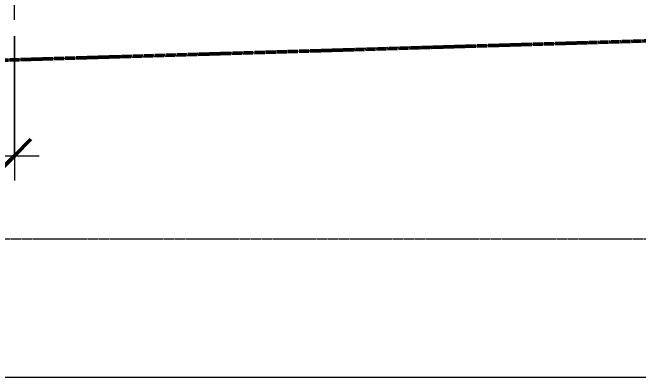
# Model space of a CAD drawing. Header units: inches. Extents: x -4218 to -1814, y 9706 to 12426.
# Drawn here: x -2174 to -1946.5, y 9706.2 to 9838.8 of the extents above; entities that cross this region are included whole.
import ezdxf

# ---------------------------------------------------------------- set-up
doc = ezdxf.new("R2010")
doc.units = ezdxf.units.IN
doc.header["$MEASUREMENT"] = 0
for name, pattern in [('Aligning Line 1_8_', [0.25, 0.125, -0.125]), ('Double Dash 3_8_', [1, 0.375, -0.125, 0.125, -0.125, 0.125, -0.125]), ('Grid Line 1_2_', [0.875, 0.5, -0.125, 0.125, -0.125])]:
    doc.linetypes.add(name, pattern=pattern)
for name, color, linetype, lineweight in [('0-1', 7, 'Continuous', 5), ('0-3', 147, 'Aligning Line 1_8_', 9), ('A-ANNO-DIMS', 211, 'Continuous', 9), ('A-ANNO-DIMS-96', 211, 'Continuous', 9), ('C-PROP-LINE-1', 250, 'Double Dash 3_8_', 50), ('G-ANNO-SYMB', 111, 'Aligning Line 1_8_', 9), ('G-ANNO-SYMB-1', 147, 'Aligning Line 1_8_', 9), ('S-GRID-1', 1, 'Grid Line 1_2_', 9)]:
    doc.layers.add(name, color=color, linetype=linetype, lineweight=lineweight)
doc.styles.add('Century Gothic', font='ufonts.com_century-gothic.ttf', dxfattribs={"height": 9})
doc.dimstyles.new('OD__1_8__Tol__', dxfattribs={"dimscale": 12, "dimtxt": 9.397514, "dimasz": 1, "dimexe": 0.75, "dimexo": 0.5, "dimgap": 0.125, "dimtad": 1, "dimdec": 3, "dimrnd": 0.125, "dimzin": 3, "dimdsep": 46, "dimlunit": 4, "dimtxsty": 'Century Gothic', "dimblk1": 'OBLIQUE', "dimblk2": 'OBLIQUE', "dimsah": 1, "dimcen": 0.09, "dimdle": 0.75, "dimazin": 0, "dimtfac": 1, "dimtdec": 4, "dimtix": 1, "dimtmove": 0, "dimatfit": 3, "dimfxl": 1, "dimtvp": 1, "dimtfill": 1, "dimfrac": 2, "dimtolj": 1, "dimtzin": 0, "dimarcsym": 2})

# ---------------------------------------------------------------- blocks, each defined once
blk = doc.blocks.new('Family - ___-1878357-FLOOR PLAN - BASEMENT')
at = {"layer": 'C-PROP-LINE-1'}
blk.add_line((-3987.01, 9767.34), (-1910.95, 9829.49), dxfattribs=at)
blk = doc.blocks.new('CTR - 1st Phase - Shell_rvt-1-FLOOR PLAN - BASEMENT')
at = {"layer": 'G-ANNO-SYMB-1'}
for p, q in [((-1926.95, 9756.53), (-4071.96, 9756.53)), ((-1910.95, 9706.24), (-4071.97, 9706.24))]:
    blk.add_line(p, q, dxfattribs=at)
at = {"layer": 'S-GRID-1'}
blk.add_line((-2173.32, 9836.18), (-2173.32, 12376.79), dxfattribs=at)
at = {"layer": '0-3'}
blk.add_blockref('Family - ___-1878357-FLOOR PLAN - BASEMENT', (0, 0), dxfattribs=at)
blk = doc.blocks.new('CTR - 1st Phase -Stairs _ Elevators_rvt-1-FLOOR PLAN - BASEMENT')
at = {"layer": 'G-ANNO-SYMB-1'}
blk.add_line((-1910.96, 9706.24), (-4071.96, 9706.24), dxfattribs=at)
blk = doc.blocks.new('DIMBLOCK12-FLOOR PLAN - BASEMENT')
at = {"layer": 'A-ANNO-DIMS-96'}
for p, q in [((-2500.32, 9830.18), (-2500.32, 9777.82)), ((-2500.32, 9786.82), (-2500.32, 9830.18)), ((-2173.32, 9830.18), (-2173.32, 9777.82)), ((-2173.32, 9786.82), (-2173.32, 9830.18)), ((-2500.32, 9786.82), (-2164.32, 9786.82))]:
    blk.add_line(p, q, dxfattribs=at)
at = {"layer": 'A-ANNO-DIMS-96', "lineweight": 50}
for p, q in [((-2500.32, 9786.82), (-2494.32, 9792.82)), ((-2173.32, 9786.82), (-2167.32, 9792.82)), ((-2500.32, 9786.82), (-2506.32, 9780.82)), ((-2173.32, 9786.82), (-2179.32, 9780.82))]:
    blk.add_line(p, q, dxfattribs=at)
at = {"layer": 'A-ANNO-DIMS-96', "color": 0, "insert": (-2356.07, 9799.85), "char_height": 9, "width": 46.1821, "attachment_point": 1, "line_spacing_factor": 0.984502, "style": 'Century Gothic', "bg_fill": 3, "box_fill_scale": 1.25, "bg_fill_color": 256, "bg_fill_true_color": 13158600, "bg_fill_transparency": 0}
blk.add_mtext('27\' - 3"', dxfattribs=at)
blk = doc.blocks.new('_Oblique')
at = {"color": 0, "linetype": 'ByBlock', "lineweight": -2}
blk.add_line((-0.5, -0.5), (0.5, 0.5), dxfattribs=at)

msp = doc.modelspace()

# ---------------------------------------------------------------- linework, layer by layer
at = {"layer": 'G-ANNO-SYMB'}
msp.add_line((-1910.95031, 9706.24032), (-4071.96631, 9706.24032), dxfattribs=at)

# ---------------------------------------------------------------- block references
at = {"layer": '0-1'}
for name in ['CTR - 1st Phase - Shell_rvt-1-FLOOR PLAN - BASEMENT', 'CTR - 1st Phase -Stairs _ Elevators_rvt-1-FLOOR PLAN - BASEMENT']:
    msp.add_blockref(name, (0, 0), dxfattribs=at)

# ---------------------------------------------------------------- next in the draw order: dimensions: what is measured, and where the dimension line sits
at = {"layer": 'A-ANNO-DIMS'}
dim = msp.add_linear_dim(base=(-2173.32374, 9786.81515), p1=(-2500.32374, 9836.17969), p2=(-2173.32374, 9836.17969), dimstyle='OD__1_8__Tol__', override={"dimpost": '<>', "dimfxl": 327}, dxfattribs=at)
dim.commit()
dim.dimension.update_dxf_attribs({"geometry": 'DIMBLOCK12-FLOOR PLAN - BASEMENT', "text_midpoint": (-2336.82374, 9793.04153)})

doc.saveas('drawing.dxf')
